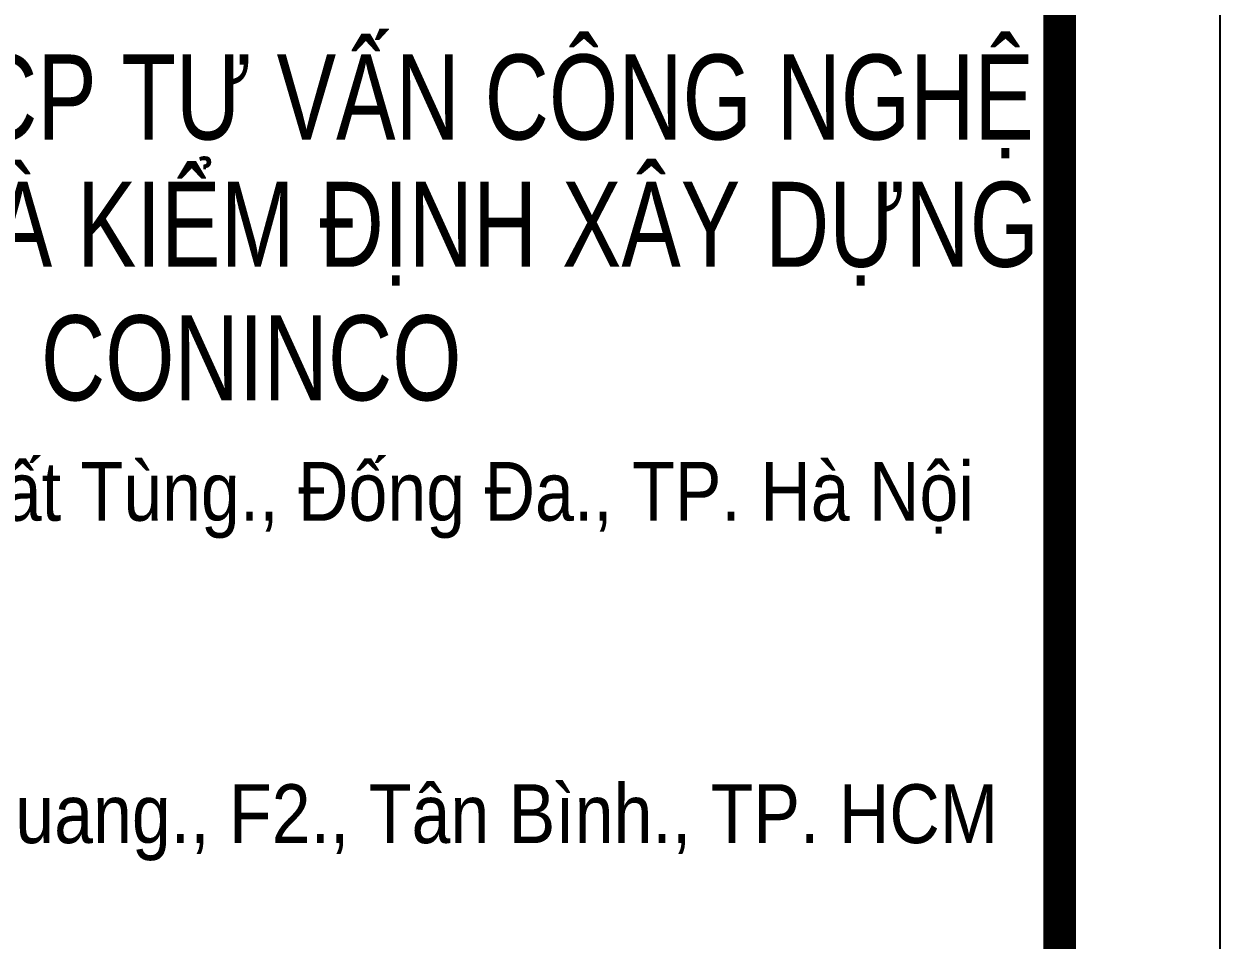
# Model space of a CAD drawing. Header units: millimetres. Extents: x 176375 to 193799, y -1565 to 5860.
# Drawn here: x 192865 to 193799, y 1463 to 2179 of the extents above; entities that cross this region are included whole.
import ezdxf

# ---------------------------------------------------------------- set-up
doc = ezdxf.new("R2010")
doc.units = ezdxf.units.MM
doc.header["$LTSCALE"] = 250
doc.header["$MEASUREMENT"] = 0
doc.layers.get('DEFPOINTS').update_dxf_attribs({"color": 87})
doc.layers.add('08.TEXTBEAM', color=2, linetype='Continuous')
doc.layers.add('Xref khung ten  A3 TKCS$0$A-KY HIEU', color=34, linetype='Continuous', lineweight=20)
doc.layers.add('Xref khung ten  A3 TKCS$0$A-TEXT', color=9, linetype='Continuous', lineweight=18)
doc.styles.add('Xref khung ten  A3 TKCS$0$ARIAL', font='arial.ttf')

# ---------------------------------------------------------------- blocks, each defined once
blk = doc.blocks.new('Xref khung ten  A3 TKCS')
at = {"layer": 'DEFPOINTS', "color": 125}
blk.add_lwpolyline([(-57730.367, -13938.757), (-57310.367, -13938.757), (-57310.367, -13641.757), (-57730.367, -13641.757)], close=True, dxfattribs=at)
at = {"layer": 'Xref khung ten  A3 TKCS$0$A-KY HIEU', "color": 0, "const_width": 1.022}
blk.add_lwpolyline([(-57716.022, -13933.853), (-57716.022, -13646.66), (-57315.382, -13646.66), (-57315.382, -13933.853)], close=True, dxfattribs=at)
at = {"layer": 'Xref khung ten  A3 TKCS$0$A-TEXT', "style": 'Xref khung ten  A3 TKCS$0$ARIAL'}
for s, height, width, p in [('CÔNG TY CP TƯ VẤN CÔNG NGHỆ', 2.6573, 0.75, (-57362.798, -13792.615)), ('THIẾT BỊ VÀ KIỂM ĐỊNH XÂY DỰNG', 2.6573, 0.75, (-57362.798, -13796.593)), ('CONINCO', 2.6573, 0.75, (-57347.22, -13800.766)), ('Trụ sở chính: Số 4., Tôn Thất Tùng., Đống Đa., TP. Hà Nội', 1.83967, 0.85, (-57375.216, -13804.528)), ('Chi nhánh HCM: 34., Phổ Quang., F2., Tân Bình., TP. HCM', 1.83967, 0.85, (-57375.216, -13814.602))]:
    blk.add_text(s, height=height, dxfattribs=dict(at, width=width)).set_placement(p)

msp = doc.modelspace()

# ---------------------------------------------------------------- block references
at = {"layer": '08.TEXTBEAM', "xscale": 25, "yscale": 25, "zscale": 25}
msp.add_blockref('Xref khung ten  A3 TKCS', (1626558.34, 346903.62), dxfattribs=at)

doc.saveas('drawing.dxf')
